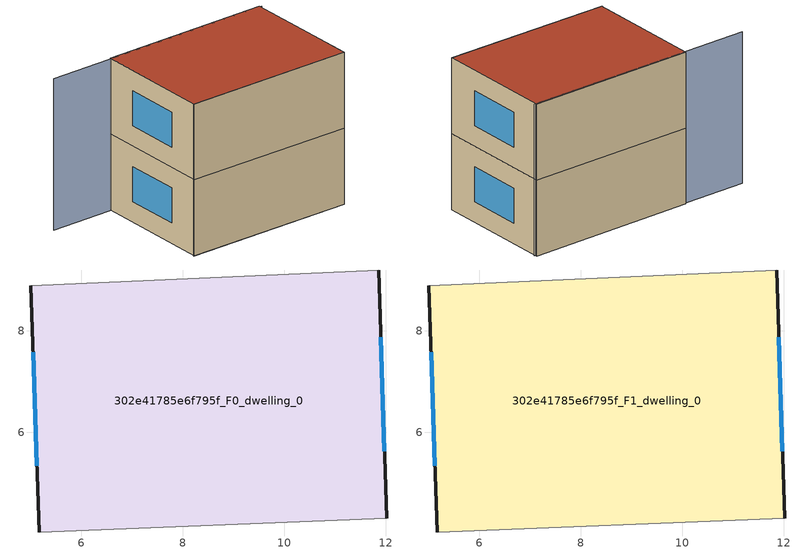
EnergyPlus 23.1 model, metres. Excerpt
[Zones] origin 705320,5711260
302e41785e6f795f_F0_dwelling_0
 floor ground (EU_floor_Construction): 11.86,9.2 12.02,4.3 5.18,4.04 5.02,8.89 z0
 wall outside (EU_wall_Construction): 5.02,8.89 5.18,4.04 / 12.02,4.3 11.86,9.2 z0:3
 wall adiabatic (EU_wall_Construction): 11.86,9.2 5.02,8.89 / 5.18,4.04 12.02,4.3 z0:3
 window (EU_Window_Construction): 5.06,7.58 5.13,5.34 / 11.97,5.62 11.9,7.88 z0.81:2.19
302e41785e6f795f_F1_dwelling_0
 floor to 302e41785e6f795f_F0_dwelling_0 (EU_floor_Construction): 11.86,9.2 12.02,4.3 5.18,4.04 5.01,8.89 z3
 wall outside (EU_wall_Construction): 5.02,8.89 5.18,4.04 / 12.02,4.3 11.86,9.2 z3:6
 wall adiabatic (EU_wall_Construction): 11.86,9.2 5.02,8.89 / 5.18,4.04 12.02,4.3 z3:6
 window (EU_Window_Construction): 5.06,7.58 5.13,5.34 / 11.97,5.62 11.9,7.88 z3.81:5.19
 roof outside (EU_roof_Construction): 12.02,4.3 11.86,9.2 5.02,8.89 5.18,4.04 z6
shading: 5.15,4.04 12.02,4.3 / 11.93,9.14 2.38,8.71 z0:6
[Building]
EU S2 Campaign: North Axis=0; Terrain=City; Solar Distribution=FullExterior
[Site:Location]
London: Latitude=51.5; Longitude=-0.5; Time Zone=0; Elevation=25
[SizingPeriod:WeatherFileDays]
AnnualSizingPeriod: Begin Month=1; Begin Day of Month=1; End Month=12; End Day of Month=31; Day of Week for Start Day=Monday; Use Weather File Daylight Saving Period=No; Use Weather File Rain and Snow Indicators=No
[MATERIAL]
EU_InternalMass_Material: Roughness=MediumRough; Thickness=0.1; Conductivity=1; Density=1800; Specific Heat=900; Thermal Absorptance=0.9; Solar Absorptance=0.7; Visible Absorptance=0.7
[MATERIAL:NOMASS] Roughness=MediumRough; Thermal Absorptance=0.9; Solar Absorptance=0.7; Visible Absorptance=0.7
Name | Thermal Resistance
EU_wall_NoMass | 0.555556
EU_roof_NoMass | 0.510204
EU_floor_NoMass | 1.68919
[WINDOWMATERIAL:SIMPLEGLAZINGSYSTEM]
EU_Window_SimpleGlazing: UFactor=3.96; Solar Heat Gain Coefficient=0.85; Visible Transmittance=0.85
[CONSTRUCTION]
EU_wall_Construction: EU_wall_NoMass
EU_roof_Construction: EU_roof_NoMass
EU_floor_Construction: EU_floor_NoMass
EU_Window_Construction: EU_Window_SimpleGlazing
EU_InternalMass_Construction: EU_InternalMass_Material
[ZONE] Type=1; Multiplier=1; Ceiling Height=autocalculate; Volume=100.126; Floor Area=autocalculate; Part of Total Floor Area=Yes
302e41785e6f795f_F0_dwelling_0; 302e41785e6f795f_F1_dwelling_0
[INTERNALMASS] Construction=EU_InternalMass_Construction; Surface Area=33.3755
Name | Zone or ZoneList
302e41785e6f795f_F0_dwelling_0_EU_InternalMass | 302e41785e6f795f_F0_dwelling_0
302e41785e6f795f_F1_dwelling_0_EU_InternalMass | 302e41785e6f795f_F1_dwelling_0
[OTHEREQUIPMENT] Fuel Type=Electricity; Design Level Calculation Method=Watts/Area; Power per Zone Floor Area=1; Fraction Latent=0; Fraction Radiant=0; Fraction Lost=0; Carbon Dioxide Generation Rate=0; EndUse Subcategory=EU_Step8_InternalGains
Name | Zone or ZoneList or Space or SpaceList | Schedule
EU_Step8_InternalGain_302e41785e6f795f_F0_dwelling_0_f000 | 302e41785e6f795f_F0_dwelling_0 | EU_Step8_GainSchedule_302e41785e6f795f_F0_dwelling_0_f000
EU_Step8_InternalGain_302e41785e6f795f_F1_dwelling_0_f000 | 302e41785e6f795f_F1_dwelling_0 | EU_Step8_GainSchedule_302e41785e6f795f_F1_dwelling_0_f000
[ZONEVENTILATION:DESIGNFLOWRATE] Schedule=EU_AlwaysOn; Design Flow Rate Calculation Method=AirChanges/Hour; Air Changes per Hour=0.48; Ventilation Type=Natural; Fan Pressure Rise=0; Fan Total Efficiency=1; Constant Term Coefficient=1; Temperature Term Coefficient=0; Velocity Term Coefficient=0; Velocity Squared Term Coefficient=0; Minimum Indoor Temperature=-100; Maximum Indoor Temperature=100; Delta Temperature=-100; Minimum Outdoor Temperature=-100; Maximum Outdoor Temperature=100; Maximum Wind Speed=40
Name | Zone or ZoneList or Space or SpaceList
EU_ConstantAir_302e41785e6f795f_F0_dwelling_0 | 302e41785e6f795f_F0_dwelling_0
EU_ConstantAir_302e41785e6f795f_F1_dwelling_0 | 302e41785e6f795f_F1_dwelling_0
[HVACTEMPLATE:THERMOSTAT] Constant Heating Setpoint=20; Constant Cooling Setpoint=50
EU_HeatOnly_302e41785e6f795f_F0_dwelling_0; EU_HeatOnly_302e41785e6f795f_F1_dwelling_0
[HVACTEMPLATE:ZONE:IDEALLOADSAIRSYSTEM] System Availability Schedule=EU_AlwaysOn; Maximum Heating Supply Air Temperature=50; Minimum Cooling Supply Air Temperature=13; Maximum Heating Supply Air Humidity Ratio=0.0156; Minimum Cooling Supply Air Humidity Ratio=0.0077; Heating Limit=NoLimit; Cooling Limit=NoLimit; Heating Availability Schedule=EU_AlwaysOn; Cooling Availability Schedule=EU_CoolingOff; Dehumidification Control Type=ConstantSensibleHeatRatio; Cooling Sensible Heat Ratio=0.7; Dehumidification Setpoint=60; Humidification Control Type=None; Humidification Setpoint=30; Outdoor Air Method=None; Outdoor Air Flow Rate per Person=0.00944; Outdoor Air Flow Rate per Zone Floor Area=0; Outdoor Air Flow Rate per Zone=0; Demand Controlled Ventilation Type=None; Outdoor Air Economizer Type=NoEconomizer; Heat Recovery Type=None; Sensible Heat Recovery Effectiveness=0.7; Latent Heat Recovery Effectiveness=0.65
Name | Template Thermostat
302e41785e6f795f_F0_dwelling_0 | EU_HeatOnly_302e41785e6f795f_F0_dwelling_0
302e41785e6f795f_F1_dwelling_0 | EU_HeatOnly_302e41785e6f795f_F1_dwelling_0
[SIZING:ZONE] Zone Cooling Design Supply Air Temperature Input Method=SupplyAirTemperature; Zone Cooling Design Supply Air Temperature=13; Zone Heating Design Supply Air Temperature Input Method=SupplyAirTemperature; Zone Heating Design Supply Air Temperature=50; Zone Cooling Design Supply Air Humidity Ratio=0.008; Zone Heating Design Supply Air Humidity Ratio=0.008; Cooling Design Air Flow Method=DesignDay; Cooling Design Air Flow Rate=0; Cooling Minimum Air Flow per Zone Floor Area=0.000762; Cooling Minimum Air Flow=0; Cooling Minimum Air Flow Fraction=0.2; Heating Design Air Flow Method=DesignDay; Heating Design Air Flow Rate=0; Heating Maximum Air Flow per Zone Floor Area=0.002032; Heating Maximum Air Flow=0.141576; Heating Maximum Air Flow Fraction=0.3; Account for Dedicated Outdoor Air System=No; Dedicated Outdoor Air System Control Strategy=NeutralSupplyAir; Dedicated Outdoor Air Low Setpoint Temperature for Design=autosize; Dedicated Outdoor Air High Setpoint Temperature for Design=autosize; Zone Load Sizing Method=Sensible Load Only No Latent Load; Zone Latent Cooling Design Supply Air Humidity Ratio Input Method=HumidityRatioDifference; Zone Cooling Design Supply Air Humidity Ratio Difference=0.005; Zone Latent Heating Design Supply Air Humidity Ratio Input Method=HumidityRatioDifference; Zone Humidification Design Supply Air Humidity Ratio Difference=0.005
302e41785e6f795f_F0_dwelling_0; 302e41785e6f795f_F1_dwelling_0
[SCHEDULE:CONSTANT]
Name | Hourly Value
EU_AlwaysOn | 1
EU_CoolingOff | 0
[SCHEDULE:FILE] Column Number=1; Rows to Skip at Top=0; Number of Hours of Data=8760; Column Separator=Comma; Interpolate to Timestep=No; Minutes per Item=60; Adjust Schedule for Daylight Savings=Yes
Name | File
EU_Step8_GainSchedule_302e41785e6f795f_F0_dwelling_0_f000 | ../../schedules/302e41785e6f795f/302e41785e6f795f_F0_dwelling_0_f000_gain.csv
EU_Step8_GainSchedule_302e41785e6f795f_F1_dwelling_0_f000 | ../../schedules/302e41785e6f795f/302e41785e6f795f_F1_dwelling_0_f000_gain.csv
